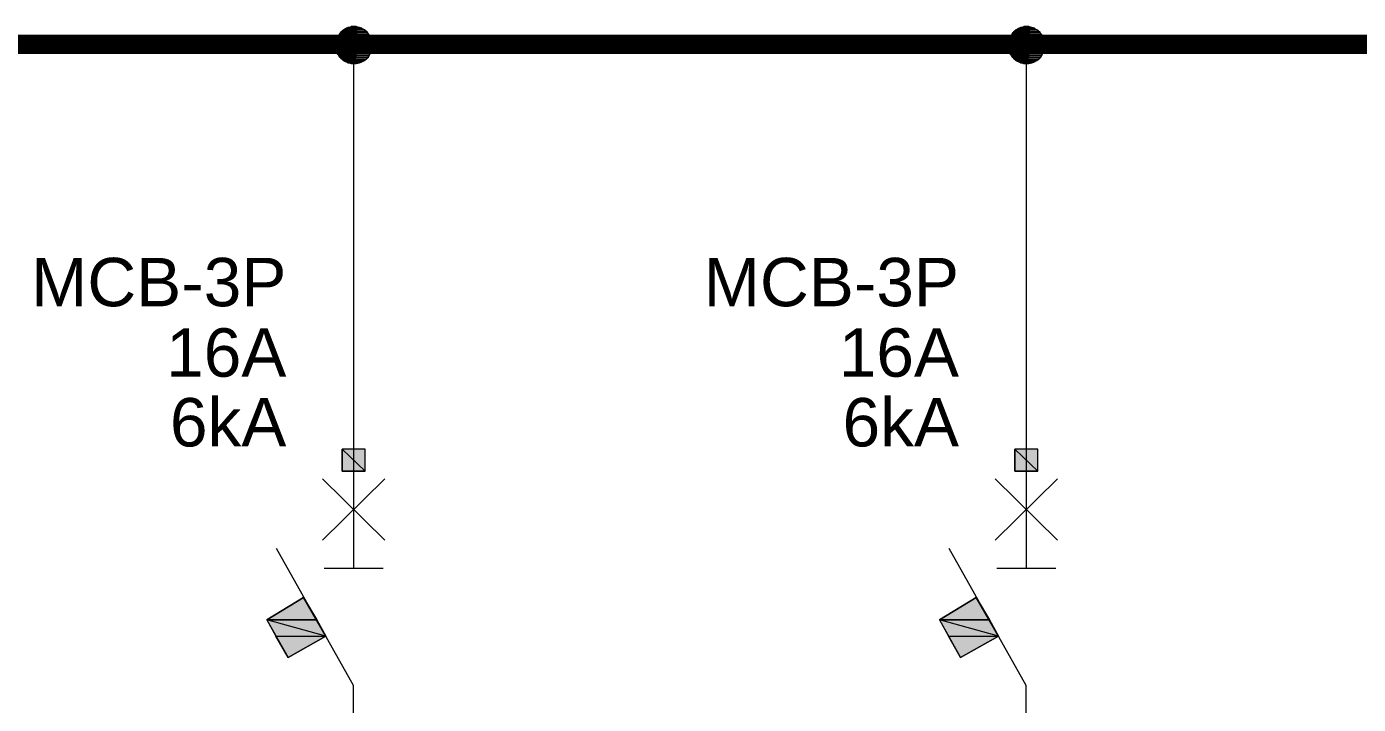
# Model space of a CAD drawing. Header units: millimetres. Extents: x -33055 to 42243, y -56860 to 24450.
# Drawn here: x -13282 to -6405, y -6966 to -3469 of the extents above; entities that cross this region are included whole.
import ezdxf
from ezdxf.enums import TextEntityAlignment as Align

# ---------------------------------------------------------------- set-up
doc = ezdxf.new("R2010")
doc.units = ezdxf.units.MM
for name, color, linetype in [('E-BUSBAR', 7, 'Continuous'), ('E-SLD', 7, 'Continuous'), ('E-TEXT', 7, 'Continuous')]:
    doc.layers.add(name, color=color, linetype=linetype)
doc.styles.add('ARIAL', font='arial.ttf')

msp = doc.modelspace()

# ---------------------------------------------------------------- hatches: boundary and pattern name
at = {"layer": 'E-SLD'}
h = msp.add_hatch(color=7, dxfattribs=at)
h.dxf.hatch_style = 1
h.paths.add_polyline_path([(-11521.3, -3498.8), (-11661, -3498.8), (-11517.1, -3507.2), (-11521.3, -3498.8)])
h.paths.add_polyline_path([(-11661, -3498.8), (-11517.1, -3507.2), (-11665.3, -3507.2), (-11661, -3498.8)])
h = msp.add_hatch(color=7, dxfattribs=at)
h.dxf.hatch_style = 1
h.paths.add_polyline_path([(-11529.8, -3494.5), (-11652.6, -3494.5), (-11521.3, -3498.8), (-11529.8, -3494.5)])
h.paths.add_polyline_path([(-11652.6, -3494.5), (-11521.3, -3498.8), (-11661, -3498.8), (-11652.6, -3494.5)])
h = msp.add_hatch(color=7, dxfattribs=at)
h.dxf.hatch_style = 1
h.paths.add_polyline_path([(-11538.3, -3486.1), (-11644.1, -3486.1), (-11529.8, -3494.5), (-11538.3, -3486.1)])
h.paths.add_polyline_path([(-11644.1, -3486.1), (-11529.8, -3494.5), (-11652.6, -3494.5), (-11644.1, -3486.1)])
h = msp.add_hatch(color=7, dxfattribs=at)
h.dxf.hatch_style = 1
h.paths.add_polyline_path([(-11546.7, -3481.8), (-11639.9, -3481.8), (-11538.3, -3486.1), (-11546.7, -3481.8)])
h.paths.add_polyline_path([(-11639.9, -3481.8), (-11538.3, -3486.1), (-11644.1, -3486.1), (-11639.9, -3481.8)])
h = msp.add_hatch(color=7, dxfattribs=at)
h.dxf.hatch_style = 1
h.paths.add_polyline_path([(-11551, -3477.6), (-11631.4, -3477.6), (-11546.7, -3481.8), (-11551, -3477.6)])
h.paths.add_polyline_path([(-11631.4, -3477.6), (-11546.7, -3481.8), (-11639.9, -3481.8), (-11631.4, -3477.6)])
h = msp.add_hatch(color=7, dxfattribs=at)
h.dxf.hatch_style = 1
h.paths.add_polyline_path([(-11563.7, -3473.4), (-11622.9, -3473.4), (-11551, -3477.6), (-11563.7, -3473.4)])
h.paths.add_polyline_path([(-11622.9, -3473.4), (-11551, -3477.6), (-11631.4, -3477.6), (-11622.9, -3473.4)])
h = msp.add_hatch(color=7, dxfattribs=at)
h.dxf.hatch_style = 1
h.paths.add_polyline_path([(-11567.9, -3473.4), (-11610.2, -3473.4), (-11563.7, -3473.4), (-11567.9, -3473.4)])
h.paths.add_polyline_path([(-11610.2, -3473.4), (-11563.7, -3473.4), (-11622.9, -3473.4), (-11610.2, -3473.4)])
h = msp.add_hatch(color=7, dxfattribs=at)
h.dxf.hatch_style = 1
h.paths.add_polyline_path([(-11580.6, -3469.1), (-11606, -3469.1), (-11567.9, -3473.4), (-11580.6, -3469.1)])
h.paths.add_polyline_path([(-11606, -3469.1), (-11567.9, -3473.4), (-11610.2, -3473.4), (-11606, -3469.1)])
h = msp.add_hatch(color=7, dxfattribs=at)
h.dxf.hatch_style = 1
h.paths.add_polyline_path([(-11589.1, -3469.1), (-11580.6, -3469.1), (-11606, -3469.1), (-11589.1, -3469.1)])
h = msp.add_hatch(color=7, dxfattribs=at)
h.dxf.hatch_style = 1
h.paths.add_polyline_path([(-8048.3, -3498.8), (-8188, -3498.8), (-8044.1, -3507.2), (-8048.3, -3498.8)])
h.paths.add_polyline_path([(-8188, -3498.8), (-8044.1, -3507.2), (-8192.3, -3507.2), (-8188, -3498.8)])
h = msp.add_hatch(color=7, dxfattribs=at)
h.dxf.hatch_style = 1
h.paths.add_polyline_path([(-8056.8, -3494.5), (-8179.6, -3494.5), (-8048.3, -3498.8), (-8056.8, -3494.5)])
h.paths.add_polyline_path([(-8179.6, -3494.5), (-8048.3, -3498.8), (-8188, -3498.8), (-8179.6, -3494.5)])
h = msp.add_hatch(color=7, dxfattribs=at)
h.dxf.hatch_style = 1
h.paths.add_polyline_path([(-8065.3, -3486.1), (-8171.1, -3486.1), (-8056.8, -3494.5), (-8065.3, -3486.1)])
h.paths.add_polyline_path([(-8171.1, -3486.1), (-8056.8, -3494.5), (-8179.6, -3494.5), (-8171.1, -3486.1)])
h = msp.add_hatch(color=7, dxfattribs=at)
h.dxf.hatch_style = 1
h.paths.add_polyline_path([(-8073.7, -3481.8), (-8166.9, -3481.8), (-8065.3, -3486.1), (-8073.7, -3481.8)])
h.paths.add_polyline_path([(-8166.9, -3481.8), (-8065.3, -3486.1), (-8171.1, -3486.1), (-8166.9, -3481.8)])
h = msp.add_hatch(color=7, dxfattribs=at)
h.dxf.hatch_style = 1
h.paths.add_polyline_path([(-8078, -3477.6), (-8158.4, -3477.6), (-8073.7, -3481.8), (-8078, -3477.6)])
h.paths.add_polyline_path([(-8158.4, -3477.6), (-8073.7, -3481.8), (-8166.9, -3481.8), (-8158.4, -3477.6)])
h = msp.add_hatch(color=7, dxfattribs=at)
h.dxf.hatch_style = 1
h.paths.add_polyline_path([(-8090.7, -3473.4), (-8149.9, -3473.4), (-8078, -3477.6), (-8090.7, -3473.4)])
h.paths.add_polyline_path([(-8149.9, -3473.4), (-8078, -3477.6), (-8158.4, -3477.6), (-8149.9, -3473.4)])
h = msp.add_hatch(color=7, dxfattribs=at)
h.dxf.hatch_style = 1
h.paths.add_polyline_path([(-8094.9, -3473.4), (-8137.2, -3473.4), (-8090.7, -3473.4), (-8094.9, -3473.4)])
h.paths.add_polyline_path([(-8137.2, -3473.4), (-8090.7, -3473.4), (-8149.9, -3473.4), (-8137.2, -3473.4)])
h = msp.add_hatch(color=7, dxfattribs=at)
h.dxf.hatch_style = 1
h.paths.add_polyline_path([(-8107.6, -3469.1), (-8133, -3469.1), (-8094.9, -3473.4), (-8107.6, -3469.1)])
h.paths.add_polyline_path([(-8133, -3469.1), (-8094.9, -3473.4), (-8137.2, -3473.4), (-8133, -3469.1)])
h = msp.add_hatch(color=7, dxfattribs=at)
h.dxf.hatch_style = 1
h.paths.add_polyline_path([(-8116.1, -3469.1), (-8107.6, -3469.1), (-8133, -3469.1), (-8116.1, -3469.1)])
h = msp.add_hatch(color=7, dxfattribs=at)
h.dxf.hatch_style = 1
h.paths.add_polyline_path([(-11500.2, -3536.9), (-11682.2, -3536.9), (-11500.2, -3545.3), (-11500.2, -3536.9)])
h.paths.add_polyline_path([(-11682.2, -3536.9), (-11500.2, -3545.3), (-11686.4, -3545.3), (-11682.2, -3536.9)])
h = msp.add_hatch(color=7, dxfattribs=at)
h.dxf.hatch_style = 1
h.paths.add_polyline_path([(-11500.2, -3545.3), (-11686.4, -3545.3), (-11495.9, -3553.8), (-11500.2, -3545.3)])
h.paths.add_polyline_path([(-11686.4, -3545.3), (-11495.9, -3553.8), (-11686.4, -3553.8), (-11686.4, -3545.3)])
h = msp.add_hatch(color=7, dxfattribs=at)
h.dxf.hatch_style = 1
h.paths.add_polyline_path([(-11495.9, -3553.8), (-11686.4, -3553.8), (-11495.9, -3566.5), (-11495.9, -3553.8)])
h.paths.add_polyline_path([(-11686.4, -3553.8), (-11495.9, -3566.5), (-11686.4, -3566.5), (-11686.4, -3553.8)])
h = msp.add_hatch(color=7, dxfattribs=at)
h.dxf.hatch_style = 1
h.paths.add_polyline_path([(-11495.9, -3566.5), (-11686.4, -3566.5), (-11495.9, -3575), (-11495.9, -3566.5)])
h.paths.add_polyline_path([(-11686.4, -3566.5), (-11495.9, -3575), (-11686.4, -3575), (-11686.4, -3566.5)])
h = msp.add_hatch(color=7, dxfattribs=at)
h.dxf.hatch_style = 1
h.paths.add_polyline_path([(-11495.9, -3575), (-11686.4, -3575), (-11500.2, -3583.4), (-11495.9, -3575)])
h.paths.add_polyline_path([(-11686.4, -3575), (-11500.2, -3583.4), (-11686.4, -3583.4), (-11686.4, -3575)])
h = msp.add_hatch(color=7, dxfattribs=at)
h.dxf.hatch_style = 1
h.paths.add_polyline_path([(-11504.4, -3528.4), (-11678, -3528.4), (-11500.2, -3536.9), (-11504.4, -3528.4)])
h.paths.add_polyline_path([(-11678, -3528.4), (-11500.2, -3536.9), (-11682.2, -3536.9), (-11678, -3528.4)])
h = msp.add_hatch(color=7, dxfattribs=at)
h.dxf.hatch_style = 1
h.paths.add_polyline_path([(-11512.9, -3511.5), (-11669.5, -3511.5), (-11508.6, -3519.9), (-11512.9, -3511.5)])
h.paths.add_polyline_path([(-11669.5, -3511.5), (-11508.6, -3519.9), (-11678, -3519.9), (-11669.5, -3511.5)])
h = msp.add_hatch(color=7, dxfattribs=at)
h.dxf.hatch_style = 1
h.paths.add_polyline_path([(-11508.6, -3519.9), (-11678, -3519.9), (-11504.4, -3528.4), (-11508.6, -3519.9)])
h.paths.add_polyline_path([(-11678, -3519.9), (-11504.4, -3528.4), (-11678, -3528.4), (-11678, -3519.9)])
h = msp.add_hatch(color=7, dxfattribs=at)
h.dxf.hatch_style = 1
h.paths.add_polyline_path([(-11517.1, -3507.2), (-11665.3, -3507.2), (-11512.9, -3511.5), (-11517.1, -3507.2)])
h.paths.add_polyline_path([(-11665.3, -3507.2), (-11512.9, -3511.5), (-11669.5, -3511.5), (-11665.3, -3507.2)])
h = msp.add_hatch(color=7, dxfattribs=at)
h.dxf.hatch_style = 1
h.paths.add_polyline_path([(-8027.2, -3536.9), (-8209.2, -3536.9), (-8027.2, -3545.3), (-8027.2, -3536.9)])
h.paths.add_polyline_path([(-8209.2, -3536.9), (-8027.2, -3545.3), (-8213.4, -3545.3), (-8209.2, -3536.9)])
h = msp.add_hatch(color=7, dxfattribs=at)
h.dxf.hatch_style = 1
h.paths.add_polyline_path([(-8027.2, -3545.3), (-8213.4, -3545.3), (-8022.9, -3553.8), (-8027.2, -3545.3)])
h.paths.add_polyline_path([(-8213.4, -3545.3), (-8022.9, -3553.8), (-8213.4, -3553.8), (-8213.4, -3545.3)])
h = msp.add_hatch(color=7, dxfattribs=at)
h.dxf.hatch_style = 1
h.paths.add_polyline_path([(-8022.9, -3553.8), (-8213.4, -3553.8), (-8022.9, -3566.5), (-8022.9, -3553.8)])
h.paths.add_polyline_path([(-8213.4, -3553.8), (-8022.9, -3566.5), (-8213.4, -3566.5), (-8213.4, -3553.8)])
h = msp.add_hatch(color=7, dxfattribs=at)
h.dxf.hatch_style = 1
h.paths.add_polyline_path([(-8022.9, -3566.5), (-8213.4, -3566.5), (-8022.9, -3575), (-8022.9, -3566.5)])
h.paths.add_polyline_path([(-8213.4, -3566.5), (-8022.9, -3575), (-8213.4, -3575), (-8213.4, -3566.5)])
h = msp.add_hatch(color=7, dxfattribs=at)
h.dxf.hatch_style = 1
h.paths.add_polyline_path([(-8022.9, -3575), (-8213.4, -3575), (-8027.2, -3583.4), (-8022.9, -3575)])
h.paths.add_polyline_path([(-8213.4, -3575), (-8027.2, -3583.4), (-8213.4, -3583.4), (-8213.4, -3575)])
h = msp.add_hatch(color=7, dxfattribs=at)
h.dxf.hatch_style = 1
h.paths.add_polyline_path([(-8031.4, -3528.4), (-8205, -3528.4), (-8027.2, -3536.9), (-8031.4, -3528.4)])
h.paths.add_polyline_path([(-8205, -3528.4), (-8027.2, -3536.9), (-8209.2, -3536.9), (-8205, -3528.4)])
h = msp.add_hatch(color=7, dxfattribs=at)
h.dxf.hatch_style = 1
h.paths.add_polyline_path([(-8039.9, -3511.5), (-8196.5, -3511.5), (-8035.6, -3519.9), (-8039.9, -3511.5)])
h.paths.add_polyline_path([(-8196.5, -3511.5), (-8035.6, -3519.9), (-8205, -3519.9), (-8196.5, -3511.5)])
h = msp.add_hatch(color=7, dxfattribs=at)
h.dxf.hatch_style = 1
h.paths.add_polyline_path([(-8035.6, -3519.9), (-8205, -3519.9), (-8031.4, -3528.4), (-8035.6, -3519.9)])
h.paths.add_polyline_path([(-8205, -3519.9), (-8031.4, -3528.4), (-8205, -3528.4), (-8205, -3519.9)])
h = msp.add_hatch(color=7, dxfattribs=at)
h.dxf.hatch_style = 1
h.paths.add_polyline_path([(-8044.1, -3507.2), (-8192.3, -3507.2), (-8039.9, -3511.5), (-8044.1, -3507.2)])
h.paths.add_polyline_path([(-8192.3, -3507.2), (-8039.9, -3511.5), (-8196.5, -3511.5), (-8192.3, -3507.2)])
h = msp.add_hatch(color=7, dxfattribs=at)
h.dxf.hatch_style = 1
h.paths.add_polyline_path([(-11500.2, -3583.4), (-11686.4, -3583.4), (-11500.2, -3591.9), (-11500.2, -3583.4)])
h.paths.add_polyline_path([(-11686.4, -3583.4), (-11500.2, -3591.9), (-11682.2, -3591.9), (-11686.4, -3583.4)])
h = msp.add_hatch(color=7, dxfattribs=at)
h.dxf.hatch_style = 1
h.paths.add_polyline_path([(-11500.2, -3591.9), (-11682.2, -3591.9), (-11504.4, -3600.4), (-11500.2, -3591.9)])
h.paths.add_polyline_path([(-11682.2, -3591.9), (-11504.4, -3600.4), (-11678, -3600.4), (-11682.2, -3591.9)])
h = msp.add_hatch(color=7, dxfattribs=at)
h.dxf.hatch_style = 1
h.paths.add_polyline_path([(-11504.4, -3600.4), (-11678, -3600.4), (-11508.6, -3608.8), (-11504.4, -3600.4)])
h.paths.add_polyline_path([(-11678, -3600.4), (-11508.6, -3608.8), (-11678, -3608.8), (-11678, -3600.4)])
h = msp.add_hatch(color=7, dxfattribs=at)
h.dxf.hatch_style = 1
h.paths.add_polyline_path([(-11508.6, -3608.8), (-11678, -3608.8), (-11512.9, -3617.3), (-11508.6, -3608.8)])
h.paths.add_polyline_path([(-11678, -3608.8), (-11512.9, -3617.3), (-11669.5, -3617.3), (-11678, -3608.8)])
h = msp.add_hatch(color=7, dxfattribs=at)
h.dxf.hatch_style = 1
h.paths.add_polyline_path([(-11512.9, -3617.3), (-11669.5, -3617.3), (-11517.1, -3625.8), (-11512.9, -3617.3)])
h.paths.add_polyline_path([(-11669.5, -3617.3), (-11517.1, -3625.8), (-11665.3, -3625.8), (-11669.5, -3617.3)])
h = msp.add_hatch(color=7, dxfattribs=at)
h.dxf.hatch_style = 1
h.paths.add_polyline_path([(-11517.1, -3625.8), (-11665.3, -3625.8), (-11521.3, -3630), (-11517.1, -3625.8)])
h.paths.add_polyline_path([(-11665.3, -3625.8), (-11521.3, -3630), (-11661, -3630), (-11665.3, -3625.8)])
h = msp.add_hatch(color=7, dxfattribs=at)
h.dxf.hatch_style = 1
h.paths.add_polyline_path([(-11521.3, -3630), (-11661, -3630), (-11529.8, -3638.5), (-11521.3, -3630)])
h.paths.add_polyline_path([(-11661, -3630), (-11529.8, -3638.5), (-11652.6, -3638.5), (-11661, -3630)])
h = msp.add_hatch(color=7, dxfattribs=at)
h.dxf.hatch_style = 1
h.paths.add_polyline_path([(-11529.8, -3638.5), (-11652.6, -3638.5), (-11538.3, -3642.7), (-11529.8, -3638.5)])
h.paths.add_polyline_path([(-11652.6, -3638.5), (-11538.3, -3642.7), (-11644.1, -3642.7), (-11652.6, -3638.5)])
h = msp.add_hatch(color=7, dxfattribs=at)
h.dxf.hatch_style = 1
h.paths.add_polyline_path([(-11538.3, -3642.7), (-11644.1, -3642.7), (-11546.7, -3646.9), (-11538.3, -3642.7)])
h.paths.add_polyline_path([(-11644.1, -3642.7), (-11546.7, -3646.9), (-11639.9, -3646.9), (-11644.1, -3642.7)])
h = msp.add_hatch(color=7, dxfattribs=at)
h.dxf.hatch_style = 1
h.paths.add_polyline_path([(-8027.2, -3583.4), (-8213.4, -3583.4), (-8027.2, -3591.9), (-8027.2, -3583.4)])
h.paths.add_polyline_path([(-8213.4, -3583.4), (-8027.2, -3591.9), (-8209.2, -3591.9), (-8213.4, -3583.4)])
h = msp.add_hatch(color=7, dxfattribs=at)
h.dxf.hatch_style = 1
h.paths.add_polyline_path([(-8027.2, -3591.9), (-8209.2, -3591.9), (-8031.4, -3600.4), (-8027.2, -3591.9)])
h.paths.add_polyline_path([(-8209.2, -3591.9), (-8031.4, -3600.4), (-8205, -3600.4), (-8209.2, -3591.9)])
h = msp.add_hatch(color=7, dxfattribs=at)
h.dxf.hatch_style = 1
h.paths.add_polyline_path([(-8031.4, -3600.4), (-8205, -3600.4), (-8035.6, -3608.8), (-8031.4, -3600.4)])
h.paths.add_polyline_path([(-8205, -3600.4), (-8035.6, -3608.8), (-8205, -3608.8), (-8205, -3600.4)])
h = msp.add_hatch(color=7, dxfattribs=at)
h.dxf.hatch_style = 1
h.paths.add_polyline_path([(-8035.6, -3608.8), (-8205, -3608.8), (-8039.9, -3617.3), (-8035.6, -3608.8)])
h.paths.add_polyline_path([(-8205, -3608.8), (-8039.9, -3617.3), (-8196.5, -3617.3), (-8205, -3608.8)])
h = msp.add_hatch(color=7, dxfattribs=at)
h.dxf.hatch_style = 1
h.paths.add_polyline_path([(-8039.9, -3617.3), (-8196.5, -3617.3), (-8044.1, -3625.8), (-8039.9, -3617.3)])
h.paths.add_polyline_path([(-8196.5, -3617.3), (-8044.1, -3625.8), (-8192.3, -3625.8), (-8196.5, -3617.3)])
h = msp.add_hatch(color=7, dxfattribs=at)
h.dxf.hatch_style = 1
h.paths.add_polyline_path([(-8044.1, -3625.8), (-8192.3, -3625.8), (-8048.3, -3630), (-8044.1, -3625.8)])
h.paths.add_polyline_path([(-8192.3, -3625.8), (-8048.3, -3630), (-8188, -3630), (-8192.3, -3625.8)])
h = msp.add_hatch(color=7, dxfattribs=at)
h.dxf.hatch_style = 1
h.paths.add_polyline_path([(-8048.3, -3630), (-8188, -3630), (-8056.8, -3638.5), (-8048.3, -3630)])
h.paths.add_polyline_path([(-8188, -3630), (-8056.8, -3638.5), (-8179.6, -3638.5), (-8188, -3630)])
h = msp.add_hatch(color=7, dxfattribs=at)
h.dxf.hatch_style = 1
h.paths.add_polyline_path([(-8056.8, -3638.5), (-8179.6, -3638.5), (-8065.3, -3642.7), (-8056.8, -3638.5)])
h.paths.add_polyline_path([(-8179.6, -3638.5), (-8065.3, -3642.7), (-8171.1, -3642.7), (-8179.6, -3638.5)])
h = msp.add_hatch(color=7, dxfattribs=at)
h.dxf.hatch_style = 1
h.paths.add_polyline_path([(-8065.3, -3642.7), (-8171.1, -3642.7), (-8073.7, -3646.9), (-8065.3, -3642.7)])
h.paths.add_polyline_path([(-8171.1, -3642.7), (-8073.7, -3646.9), (-8166.9, -3646.9), (-8171.1, -3642.7)])
h = msp.add_hatch(color=7, dxfattribs=at)
h.dxf.hatch_style = 1
h.paths.add_polyline_path([(-11546.7, -3646.9), (-11639.9, -3646.9), (-11551, -3651.2), (-11546.7, -3646.9)])
h.paths.add_polyline_path([(-11639.9, -3646.9), (-11551, -3651.2), (-11631.4, -3651.2), (-11639.9, -3646.9)])
h = msp.add_hatch(color=7, dxfattribs=at)
h.dxf.hatch_style = 1
h.paths.add_polyline_path([(-11551, -3651.2), (-11631.4, -3651.2), (-11563.7, -3655.4), (-11551, -3651.2)])
h.paths.add_polyline_path([(-11631.4, -3651.2), (-11563.7, -3655.4), (-11622.9, -3655.4), (-11631.4, -3651.2)])
h = msp.add_hatch(color=7, dxfattribs=at)
h.dxf.hatch_style = 1
h.paths.add_polyline_path([(-11563.7, -3655.4), (-11622.9, -3655.4), (-11567.9, -3655.4), (-11563.7, -3655.4)])
h.paths.add_polyline_path([(-11622.9, -3655.4), (-11567.9, -3655.4), (-11610.2, -3655.4), (-11622.9, -3655.4)])
h = msp.add_hatch(color=7, dxfattribs=at)
h.dxf.hatch_style = 1
h.paths.add_polyline_path([(-11610.2, -3655.4), (-11606, -3659.6), (-11580.6, -3659.6), (-11610.2, -3655.4)])
h.paths.add_polyline_path([(-11606, -3659.6), (-11580.6, -3659.6), (-11589.1, -3659.6), (-11606, -3659.6)])
h = msp.add_hatch(color=7, dxfattribs=at)
h.dxf.hatch_style = 1
h.paths.add_polyline_path([(-11610.2, -3655.4), (-11567.9, -3655.4), (-11580.6, -3659.6), (-11610.2, -3655.4)])
h = msp.add_hatch(color=7, dxfattribs=at)
h.dxf.hatch_style = 1
h.paths.add_polyline_path([(-8073.7, -3646.9), (-8166.9, -3646.9), (-8078, -3651.2), (-8073.7, -3646.9)])
h.paths.add_polyline_path([(-8166.9, -3646.9), (-8078, -3651.2), (-8158.4, -3651.2), (-8166.9, -3646.9)])
h = msp.add_hatch(color=7, dxfattribs=at)
h.dxf.hatch_style = 1
h.paths.add_polyline_path([(-8078, -3651.2), (-8158.4, -3651.2), (-8090.7, -3655.4), (-8078, -3651.2)])
h.paths.add_polyline_path([(-8158.4, -3651.2), (-8090.7, -3655.4), (-8149.9, -3655.4), (-8158.4, -3651.2)])
h = msp.add_hatch(color=7, dxfattribs=at)
h.dxf.hatch_style = 1
h.paths.add_polyline_path([(-8090.7, -3655.4), (-8149.9, -3655.4), (-8094.9, -3655.4), (-8090.7, -3655.4)])
h.paths.add_polyline_path([(-8149.9, -3655.4), (-8094.9, -3655.4), (-8137.2, -3655.4), (-8149.9, -3655.4)])
h = msp.add_hatch(color=7, dxfattribs=at)
h.dxf.hatch_style = 1
h.paths.add_polyline_path([(-8137.2, -3655.4), (-8133, -3659.6), (-8107.6, -3659.6), (-8137.2, -3655.4)])
h.paths.add_polyline_path([(-8133, -3659.6), (-8107.6, -3659.6), (-8116.1, -3659.6), (-8133, -3659.6)])
h = msp.add_hatch(color=7, dxfattribs=at)
h.dxf.hatch_style = 1
h.paths.add_polyline_path([(-8137.2, -3655.4), (-8094.9, -3655.4), (-8107.6, -3659.6), (-8137.2, -3655.4)])
h = msp.add_hatch(color=7, dxfattribs=at)
h.dxf.hatch_style = 1
h.paths.add_polyline_path([(-11534, -5649.3), (-11652.6, -5649.3), (-11534, -5763.6), (-11534, -5649.3)])
h.paths.add_polyline_path([(-11652.6, -5649.3), (-11534, -5763.6), (-11652.6, -5763.6), (-11652.6, -5649.3)])
h = msp.add_hatch(color=7, dxfattribs=at)
h.dxf.hatch_style = 1
h.paths.add_polyline_path([(-8061, -5649.3), (-8179.6, -5649.3), (-8061, -5763.6), (-8061, -5649.3)])
h.paths.add_polyline_path([(-8179.6, -5649.3), (-8061, -5763.6), (-8179.6, -5763.6), (-8179.6, -5649.3)])
h = msp.add_hatch(color=7, dxfattribs=at)
h.dxf.hatch_style = 1
h.paths.add_polyline_path([(-11851.5, -6415.5), (-11783.8, -6529.8), (-12042, -6529.8), (-11851.5, -6415.5)])
h = msp.add_hatch(color=7, dxfattribs=at)
h.dxf.hatch_style = 1
h.paths.add_polyline_path([(-8378.5, -6415.5), (-8310.8, -6529.8), (-8569, -6529.8), (-8378.5, -6415.5)])
h = msp.add_hatch(color=7, dxfattribs=at)
h.dxf.hatch_style = 1
h.paths.add_polyline_path([(-12042, -6529.8), (-11995.5, -6614.5), (-11737.2, -6614.5), (-12042, -6529.8)])
h.paths.add_polyline_path([(-11995.5, -6614.5), (-11737.2, -6614.5), (-11932, -6724.6), (-11995.5, -6614.5)])
h = msp.add_hatch(color=7, dxfattribs=at)
h.dxf.hatch_style = 1
h.paths.add_polyline_path([(-12042, -6529.8), (-11783.8, -6529.8), (-11737.2, -6614.5), (-12042, -6529.8)])
h = msp.add_hatch(color=7, dxfattribs=at)
h.dxf.hatch_style = 1
h.paths.add_polyline_path([(-8569, -6529.8), (-8522.5, -6614.5), (-8264.2, -6614.5), (-8569, -6529.8)])
h.paths.add_polyline_path([(-8522.5, -6614.5), (-8264.2, -6614.5), (-8459, -6724.6), (-8522.5, -6614.5)])
h = msp.add_hatch(color=7, dxfattribs=at)
h.dxf.hatch_style = 1
h.paths.add_polyline_path([(-8569, -6529.8), (-8310.8, -6529.8), (-8264.2, -6614.5), (-8569, -6529.8)])

# ---------------------------------------------------------------- linework, layer by layer
at = {"layer": 'E-BUSBAR', "const_width": 100}
msp.add_lwpolyline([(-25829, -3560), (35929, -3560)], dxfattribs=at)
at = {"layer": 'E-SLD', "color": 7, "lineweight": 0}
for p, q in [((-11593.3, -3562.3), (-11593.3, -6263.1)), ((-8120.3, -3562.3), (-8120.3, -6263.1)), ((-11754.2, -5801.7), (-11432.4, -6119.2)), ((-11432.4, -5801.7), (-11754.2, -6119.2)), ((-8281.2, -5801.7), (-7959.4, -6119.2)), ((-7959.4, -5801.7), (-8281.2, -6119.2)), ((-11745.7, -6263.1), (-11440.9, -6263.1)), ((-8272.7, -6263.1), (-7967.9, -6263.1))]:
    msp.add_line(p, q, dxfattribs=at)
for points in [[(-11495.9, -3564.4), (-11497.9, -3545.2), (-11503.4, -3527.3), (-11512.2, -3511.1), (-11523.8, -3497), (-11537.9, -3485.4), (-11554.1, -3476.6), (-11572, -3471.1), (-11591.2, -3469.1), (-11610.4, -3471.1), (-11628.3, -3476.6), (-11644.5, -3485.4), (-11658.5, -3497), (-11670.2, -3511.1), (-11679, -3527.3), (-11684.5, -3545.2), (-11686.4, -3564.4), (-11684.5, -3583.6), (-11679, -3601.5), (-11670.2, -3617.6), (-11658.5, -3631.7), (-11644.5, -3643.4), (-11628.3, -3652.2), (-11610.4, -3657.7), (-11591.2, -3659.6), (-11572, -3657.7), (-11554.1, -3652.2), (-11537.9, -3643.4), (-11523.8, -3631.7), (-11512.2, -3617.6), (-11503.4, -3601.5), (-11497.9, -3583.6), (-11495.9, -3564.4)], [(-11661, -3498.8), (-11517.1, -3507.2), (-11665.3, -3507.2), (-11661, -3498.8)], [(-11652.6, -3494.5), (-11521.3, -3498.8), (-11661, -3498.8), (-11652.6, -3494.5)], [(-11521.3, -3498.8), (-11661, -3498.8), (-11517.1, -3507.2), (-11521.3, -3498.8)], [(-11644.1, -3486.1), (-11529.8, -3494.5), (-11652.6, -3494.5), (-11644.1, -3486.1)], [(-11529.8, -3494.5), (-11652.6, -3494.5), (-11521.3, -3498.8), (-11529.8, -3494.5)], [(-11639.9, -3481.8), (-11538.3, -3486.1), (-11644.1, -3486.1), (-11639.9, -3481.8)], [(-11538.3, -3486.1), (-11644.1, -3486.1), (-11529.8, -3494.5), (-11538.3, -3486.1)], [(-11631.4, -3477.6), (-11546.7, -3481.8), (-11639.9, -3481.8), (-11631.4, -3477.6)], [(-11546.7, -3481.8), (-11639.9, -3481.8), (-11538.3, -3486.1), (-11546.7, -3481.8)], [(-11622.9, -3473.4), (-11551, -3477.6), (-11631.4, -3477.6), (-11622.9, -3473.4)], [(-11551, -3477.6), (-11631.4, -3477.6), (-11546.7, -3481.8), (-11551, -3477.6)], [(-11610.2, -3473.4), (-11563.7, -3473.4), (-11622.9, -3473.4), (-11610.2, -3473.4)], [(-11563.7, -3473.4), (-11622.9, -3473.4), (-11551, -3477.6), (-11563.7, -3473.4)], [(-11606, -3469.1), (-11567.9, -3473.4), (-11610.2, -3473.4), (-11606, -3469.1)], [(-11567.9, -3473.4), (-11610.2, -3473.4), (-11563.7, -3473.4), (-11567.9, -3473.4)], [(-11589.1, -3469.1), (-11580.6, -3469.1), (-11606, -3469.1), (-11589.1, -3469.1)], [(-11580.6, -3469.1), (-11606, -3469.1), (-11567.9, -3473.4), (-11580.6, -3469.1)], [(-8022.9, -3564.4), (-8024.9, -3545.2), (-8030.4, -3527.3), (-8039.2, -3511.1), (-8050.8, -3497), (-8064.9, -3485.4), (-8081.1, -3476.6), (-8099, -3471.1), (-8118.2, -3469.1), (-8137.4, -3471.1), (-8155.3, -3476.6), (-8171.5, -3485.4), (-8185.5, -3497), (-8197.2, -3511.1), (-8206, -3527.3), (-8211.5, -3545.2), (-8213.4, -3564.4), (-8211.5, -3583.6), (-8206, -3601.5), (-8197.2, -3617.6), (-8185.5, -3631.7), (-8171.5, -3643.4), (-8155.3, -3652.2), (-8137.4, -3657.7), (-8118.2, -3659.6), (-8099, -3657.7), (-8081.1, -3652.2), (-8064.9, -3643.4), (-8050.8, -3631.7), (-8039.2, -3617.6), (-8030.4, -3601.5), (-8024.9, -3583.6), (-8022.9, -3564.4)], [(-8188, -3498.8), (-8044.1, -3507.2), (-8192.3, -3507.2), (-8188, -3498.8)], [(-8179.6, -3494.5), (-8048.3, -3498.8), (-8188, -3498.8), (-8179.6, -3494.5)], [(-8048.3, -3498.8), (-8188, -3498.8), (-8044.1, -3507.2), (-8048.3, -3498.8)], [(-8171.1, -3486.1), (-8056.8, -3494.5), (-8179.6, -3494.5), (-8171.1, -3486.1)], [(-8056.8, -3494.5), (-8179.6, -3494.5), (-8048.3, -3498.8), (-8056.8, -3494.5)], [(-8166.9, -3481.8), (-8065.3, -3486.1), (-8171.1, -3486.1), (-8166.9, -3481.8)], [(-8065.3, -3486.1), (-8171.1, -3486.1), (-8056.8, -3494.5), (-8065.3, -3486.1)], [(-8158.4, -3477.6), (-8073.7, -3481.8), (-8166.9, -3481.8), (-8158.4, -3477.6)], [(-8073.7, -3481.8), (-8166.9, -3481.8), (-8065.3, -3486.1), (-8073.7, -3481.8)], [(-8149.9, -3473.4), (-8078, -3477.6), (-8158.4, -3477.6), (-8149.9, -3473.4)], [(-8078, -3477.6), (-8158.4, -3477.6), (-8073.7, -3481.8), (-8078, -3477.6)], [(-8137.2, -3473.4), (-8090.7, -3473.4), (-8149.9, -3473.4), (-8137.2, -3473.4)], [(-8090.7, -3473.4), (-8149.9, -3473.4), (-8078, -3477.6), (-8090.7, -3473.4)], [(-8133, -3469.1), (-8094.9, -3473.4), (-8137.2, -3473.4), (-8133, -3469.1)], [(-8094.9, -3473.4), (-8137.2, -3473.4), (-8090.7, -3473.4), (-8094.9, -3473.4)], [(-8116.1, -3469.1), (-8107.6, -3469.1), (-8133, -3469.1), (-8116.1, -3469.1)], [(-8107.6, -3469.1), (-8133, -3469.1), (-8094.9, -3473.4), (-8107.6, -3469.1)], [(-11682.2, -3536.9), (-11500.2, -3545.3), (-11686.4, -3545.3), (-11682.2, -3536.9)], [(-11500.2, -3545.3), (-11686.4, -3545.3), (-11495.9, -3553.8), (-11500.2, -3545.3)], [(-11686.4, -3545.3), (-11495.9, -3553.8), (-11686.4, -3553.8), (-11686.4, -3545.3)], [(-11495.9, -3553.8), (-11686.4, -3553.8), (-11495.9, -3566.5), (-11495.9, -3553.8)], [(-11686.4, -3553.8), (-11495.9, -3566.5), (-11686.4, -3566.5), (-11686.4, -3553.8)], [(-11495.9, -3566.5), (-11686.4, -3566.5), (-11495.9, -3575), (-11495.9, -3566.5)], [(-11686.4, -3566.5), (-11495.9, -3575), (-11686.4, -3575), (-11686.4, -3566.5)], [(-11495.9, -3575), (-11686.4, -3575), (-11500.2, -3583.4), (-11495.9, -3575)], [(-11686.4, -3575), (-11500.2, -3583.4), (-11686.4, -3583.4), (-11686.4, -3575)], [(-11678, -3528.4), (-11500.2, -3536.9), (-11682.2, -3536.9), (-11678, -3528.4)], [(-11500.2, -3536.9), (-11682.2, -3536.9), (-11500.2, -3545.3), (-11500.2, -3536.9)], [(-11669.5, -3511.5), (-11508.6, -3519.9), (-11678, -3519.9), (-11669.5, -3511.5)], [(-11508.6, -3519.9), (-11678, -3519.9), (-11504.4, -3528.4), (-11508.6, -3519.9)], [(-11678, -3519.9), (-11504.4, -3528.4), (-11678, -3528.4), (-11678, -3519.9)], [(-11504.4, -3528.4), (-11678, -3528.4), (-11500.2, -3536.9), (-11504.4, -3528.4)], [(-11665.3, -3507.2), (-11512.9, -3511.5), (-11669.5, -3511.5), (-11665.3, -3507.2)], [(-11512.9, -3511.5), (-11669.5, -3511.5), (-11508.6, -3519.9), (-11512.9, -3511.5)], [(-11517.1, -3507.2), (-11665.3, -3507.2), (-11512.9, -3511.5), (-11517.1, -3507.2)], [(-8209.2, -3536.9), (-8027.2, -3545.3), (-8213.4, -3545.3), (-8209.2, -3536.9)], [(-8027.2, -3545.3), (-8213.4, -3545.3), (-8022.9, -3553.8), (-8027.2, -3545.3)], [(-8213.4, -3545.3), (-8022.9, -3553.8), (-8213.4, -3553.8), (-8213.4, -3545.3)], [(-8022.9, -3553.8), (-8213.4, -3553.8), (-8022.9, -3566.5), (-8022.9, -3553.8)], [(-8213.4, -3553.8), (-8022.9, -3566.5), (-8213.4, -3566.5), (-8213.4, -3553.8)], [(-8022.9, -3566.5), (-8213.4, -3566.5), (-8022.9, -3575), (-8022.9, -3566.5)], [(-8213.4, -3566.5), (-8022.9, -3575), (-8213.4, -3575), (-8213.4, -3566.5)], [(-8022.9, -3575), (-8213.4, -3575), (-8027.2, -3583.4), (-8022.9, -3575)], [(-8213.4, -3575), (-8027.2, -3583.4), (-8213.4, -3583.4), (-8213.4, -3575)], [(-8205, -3528.4), (-8027.2, -3536.9), (-8209.2, -3536.9), (-8205, -3528.4)], [(-8027.2, -3536.9), (-8209.2, -3536.9), (-8027.2, -3545.3), (-8027.2, -3536.9)], [(-8196.5, -3511.5), (-8035.6, -3519.9), (-8205, -3519.9), (-8196.5, -3511.5)], [(-8035.6, -3519.9), (-8205, -3519.9), (-8031.4, -3528.4), (-8035.6, -3519.9)], [(-8205, -3519.9), (-8031.4, -3528.4), (-8205, -3528.4), (-8205, -3519.9)], [(-8031.4, -3528.4), (-8205, -3528.4), (-8027.2, -3536.9), (-8031.4, -3528.4)], [(-8192.3, -3507.2), (-8039.9, -3511.5), (-8196.5, -3511.5), (-8192.3, -3507.2)], [(-8039.9, -3511.5), (-8196.5, -3511.5), (-8035.6, -3519.9), (-8039.9, -3511.5)], [(-8044.1, -3507.2), (-8192.3, -3507.2), (-8039.9, -3511.5), (-8044.1, -3507.2)], [(-11500.2, -3583.4), (-11686.4, -3583.4), (-11500.2, -3591.9), (-11500.2, -3583.4)], [(-11686.4, -3583.4), (-11500.2, -3591.9), (-11682.2, -3591.9), (-11686.4, -3583.4)], [(-11500.2, -3591.9), (-11682.2, -3591.9), (-11504.4, -3600.4), (-11500.2, -3591.9)], [(-11682.2, -3591.9), (-11504.4, -3600.4), (-11678, -3600.4), (-11682.2, -3591.9)], [(-11504.4, -3600.4), (-11678, -3600.4), (-11508.6, -3608.8), (-11504.4, -3600.4)], [(-11678, -3600.4), (-11508.6, -3608.8), (-11678, -3608.8), (-11678, -3600.4)], [(-11508.6, -3608.8), (-11678, -3608.8), (-11512.9, -3617.3), (-11508.6, -3608.8)], [(-11678, -3608.8), (-11512.9, -3617.3), (-11669.5, -3617.3), (-11678, -3608.8)], [(-11512.9, -3617.3), (-11669.5, -3617.3), (-11517.1, -3625.8), (-11512.9, -3617.3)], [(-11669.5, -3617.3), (-11517.1, -3625.8), (-11665.3, -3625.8), (-11669.5, -3617.3)], [(-11517.1, -3625.8), (-11665.3, -3625.8), (-11521.3, -3630), (-11517.1, -3625.8)], [(-11665.3, -3625.8), (-11521.3, -3630), (-11661, -3630), (-11665.3, -3625.8)], [(-11521.3, -3630), (-11661, -3630), (-11529.8, -3638.5), (-11521.3, -3630)], [(-11661, -3630), (-11529.8, -3638.5), (-11652.6, -3638.5), (-11661, -3630)], [(-11529.8, -3638.5), (-11652.6, -3638.5), (-11538.3, -3642.7), (-11529.8, -3638.5)], [(-11652.6, -3638.5), (-11538.3, -3642.7), (-11644.1, -3642.7), (-11652.6, -3638.5)], [(-11538.3, -3642.7), (-11644.1, -3642.7), (-11546.7, -3646.9), (-11538.3, -3642.7)], [(-11644.1, -3642.7), (-11546.7, -3646.9), (-11639.9, -3646.9), (-11644.1, -3642.7)], [(-8027.2, -3583.4), (-8213.4, -3583.4), (-8027.2, -3591.9), (-8027.2, -3583.4)], [(-8213.4, -3583.4), (-8027.2, -3591.9), (-8209.2, -3591.9), (-8213.4, -3583.4)], [(-8027.2, -3591.9), (-8209.2, -3591.9), (-8031.4, -3600.4), (-8027.2, -3591.9)], [(-8209.2, -3591.9), (-8031.4, -3600.4), (-8205, -3600.4), (-8209.2, -3591.9)], [(-8031.4, -3600.4), (-8205, -3600.4), (-8035.6, -3608.8), (-8031.4, -3600.4)], [(-8205, -3600.4), (-8035.6, -3608.8), (-8205, -3608.8), (-8205, -3600.4)], [(-8035.6, -3608.8), (-8205, -3608.8), (-8039.9, -3617.3), (-8035.6, -3608.8)], [(-8205, -3608.8), (-8039.9, -3617.3), (-8196.5, -3617.3), (-8205, -3608.8)], [(-8039.9, -3617.3), (-8196.5, -3617.3), (-8044.1, -3625.8), (-8039.9, -3617.3)], [(-8196.5, -3617.3), (-8044.1, -3625.8), (-8192.3, -3625.8), (-8196.5, -3617.3)], [(-8044.1, -3625.8), (-8192.3, -3625.8), (-8048.3, -3630), (-8044.1, -3625.8)], [(-8192.3, -3625.8), (-8048.3, -3630), (-8188, -3630), (-8192.3, -3625.8)], [(-8048.3, -3630), (-8188, -3630), (-8056.8, -3638.5), (-8048.3, -3630)], [(-8188, -3630), (-8056.8, -3638.5), (-8179.6, -3638.5), (-8188, -3630)], [(-8056.8, -3638.5), (-8179.6, -3638.5), (-8065.3, -3642.7), (-8056.8, -3638.5)], [(-8179.6, -3638.5), (-8065.3, -3642.7), (-8171.1, -3642.7), (-8179.6, -3638.5)], [(-8065.3, -3642.7), (-8171.1, -3642.7), (-8073.7, -3646.9), (-8065.3, -3642.7)], [(-8171.1, -3642.7), (-8073.7, -3646.9), (-8166.9, -3646.9), (-8171.1, -3642.7)], [(-11546.7, -3646.9), (-11639.9, -3646.9), (-11551, -3651.2), (-11546.7, -3646.9)], [(-11639.9, -3646.9), (-11551, -3651.2), (-11631.4, -3651.2), (-11639.9, -3646.9)], [(-11551, -3651.2), (-11631.4, -3651.2), (-11563.7, -3655.4), (-11551, -3651.2)], [(-11631.4, -3651.2), (-11563.7, -3655.4), (-11622.9, -3655.4), (-11631.4, -3651.2)], [(-11563.7, -3655.4), (-11622.9, -3655.4), (-11567.9, -3655.4), (-11563.7, -3655.4)], [(-11622.9, -3655.4), (-11567.9, -3655.4), (-11610.2, -3655.4), (-11622.9, -3655.4)], [(-11610.2, -3655.4), (-11606, -3659.6), (-11580.6, -3659.6), (-11610.2, -3655.4)], [(-11610.2, -3655.4), (-11567.9, -3655.4), (-11580.6, -3659.6), (-11610.2, -3655.4)], [(-11606, -3659.6), (-11580.6, -3659.6), (-11589.1, -3659.6), (-11606, -3659.6)], [(-8073.7, -3646.9), (-8166.9, -3646.9), (-8078, -3651.2), (-8073.7, -3646.9)], [(-8166.9, -3646.9), (-8078, -3651.2), (-8158.4, -3651.2), (-8166.9, -3646.9)], [(-8078, -3651.2), (-8158.4, -3651.2), (-8090.7, -3655.4), (-8078, -3651.2)], [(-8158.4, -3651.2), (-8090.7, -3655.4), (-8149.9, -3655.4), (-8158.4, -3651.2)], [(-8090.7, -3655.4), (-8149.9, -3655.4), (-8094.9, -3655.4), (-8090.7, -3655.4)], [(-8149.9, -3655.4), (-8094.9, -3655.4), (-8137.2, -3655.4), (-8149.9, -3655.4)], [(-8137.2, -3655.4), (-8133, -3659.6), (-8107.6, -3659.6), (-8137.2, -3655.4)], [(-8137.2, -3655.4), (-8094.9, -3655.4), (-8107.6, -3659.6), (-8137.2, -3655.4)], [(-8133, -3659.6), (-8107.6, -3659.6), (-8116.1, -3659.6), (-8133, -3659.6)], [(-11652.6, -5649.3), (-11652.6, -5763.6), (-11534, -5763.6), (-11534, -5649.3), (-11652.6, -5649.3)], [(-11652.6, -5649.3), (-11652.6, -5763.6), (-11534, -5763.6), (-11534, -5649.3), (-11652.6, -5649.3)], [(-11534, -5649.3), (-11652.6, -5649.3), (-11534, -5763.6), (-11534, -5649.3)], [(-11652.6, -5649.3), (-11534, -5763.6), (-11652.6, -5763.6), (-11652.6, -5649.3)], [(-8179.6, -5649.3), (-8179.6, -5763.6), (-8061, -5763.6), (-8061, -5649.3), (-8179.6, -5649.3)], [(-8179.6, -5649.3), (-8179.6, -5763.6), (-8061, -5763.6), (-8061, -5649.3), (-8179.6, -5649.3)], [(-8061, -5649.3), (-8179.6, -5649.3), (-8061, -5763.6), (-8061, -5649.3)], [(-8179.6, -5649.3), (-8061, -5763.6), (-8179.6, -5763.6), (-8179.6, -5649.3)], [(-11593.3, -7372.3), (-11593.3, -6868.5), (-11991.2, -6161.5)], [(-8120.3, -7372.3), (-8120.3, -6868.5), (-8518.2, -6161.5)], [(-11932, -6724.6), (-11737.2, -6614.5), (-11851.5, -6415.5), (-12042, -6529.8), (-11932, -6724.6)], [(-11851.5, -6415.5), (-11783.8, -6529.8), (-12042, -6529.8), (-11851.5, -6415.5)], [(-8459, -6724.6), (-8264.2, -6614.5), (-8378.5, -6415.5), (-8569, -6529.8), (-8459, -6724.6)], [(-8378.5, -6415.5), (-8310.8, -6529.8), (-8569, -6529.8), (-8378.5, -6415.5)], [(-12042, -6529.8), (-11995.5, -6614.5), (-11737.2, -6614.5), (-12042, -6529.8)], [(-12042, -6529.8), (-11783.8, -6529.8), (-11737.2, -6614.5), (-12042, -6529.8)], [(-8569, -6529.8), (-8522.5, -6614.5), (-8264.2, -6614.5), (-8569, -6529.8)], [(-8569, -6529.8), (-8310.8, -6529.8), (-8264.2, -6614.5), (-8569, -6529.8)], [(-11995.5, -6614.5), (-11737.2, -6614.5), (-11932, -6724.6), (-11995.5, -6614.5)], [(-8522.5, -6614.5), (-8264.2, -6614.5), (-8459, -6724.6), (-8522.5, -6614.5)]]:
    msp.add_lwpolyline(points, dxfattribs=at)

# ---------------------------------------------------------------- texts
at = {"layer": 'E-TEXT', "color": 7, "style": 'ARIAL'}
for s, p in [('MCB-3P', (-11940.4, -4912)), ('MCB-3P', (-8467.4, -4912)), ('16A', (-11940.4, -5275.4)), ('16A', (-8467.4, -5275.4)), ('6kA', (-11940.4, -5635.2)), ('6kA', (-8467.4, -5635.2))]:
    msp.add_text(s, height=249.81, dxfattribs=at).set_placement(p, align=Align.RIGHT)

doc.saveas('drawing.dxf')
